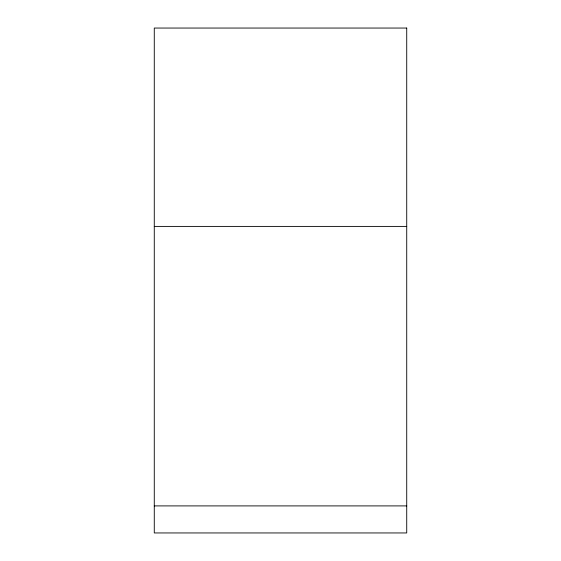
<?xml version="1.0" encoding="UTF-8"?>
<svg xmlns="http://www.w3.org/2000/svg" width="561" height="561" viewBox="0 0 561 561"><rect width="100%" height="100%" fill="white"/><g stroke="black" fill="none" stroke-linecap="round" stroke-linejoin="round"><path stroke-width="0.84" d="M154.275 226.406L406.725 226.406M154.275 505.903L406.725 505.903M406.725 28.05L154.275 28.05L154.275 532.95L406.725 532.95L406.725 28.05"/></g></svg>
